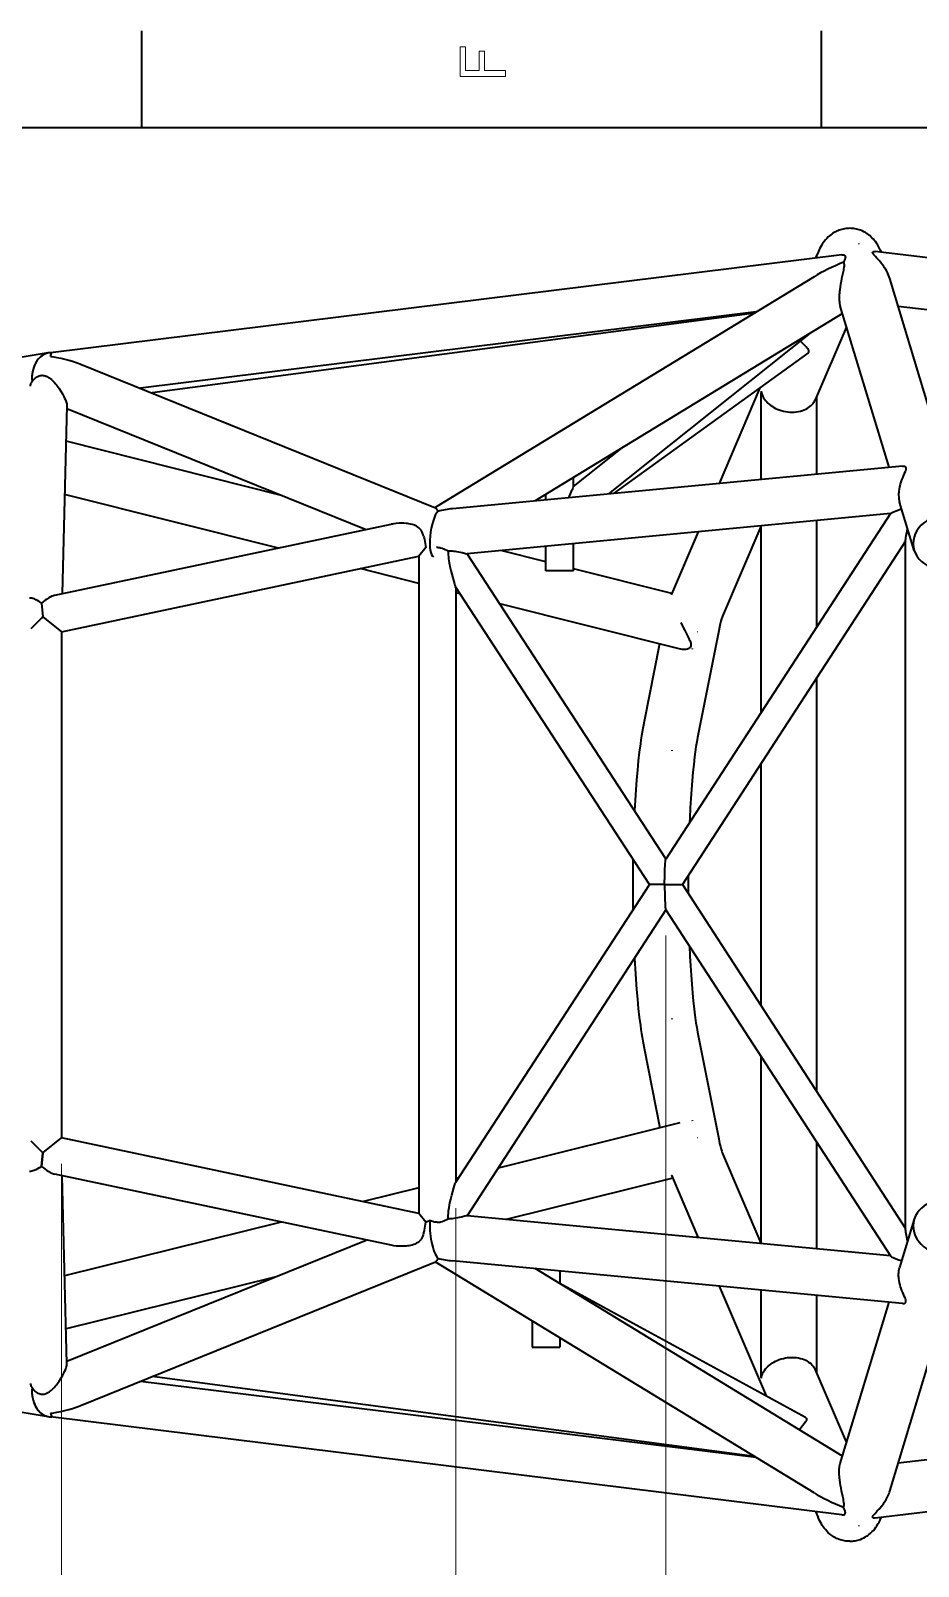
# Model space of a CAD drawing. Extents: x 0 to 420, y 0 to 297.
# Drawn here: x 96.4 to 165, y 175.9 to 294.5 of the extents above; entities that cross this region are included whole.
import ezdxf

# ---------------------------------------------------------------- set-up
doc = ezdxf.new("R2010")
doc.units = 0

msp = doc.modelspace()

# ---------------------------------------------------------------- linework, layer by layer
at = {"color": 7, "lineweight": 35, "ltscale": 0.1875}
for p, q in [((105, 287), (105, 294.5)), ((157.5, 287), (157.5, 294.5))]:
    msp.add_line(p, q, dxfattribs=at)
at = {"color": 7, "lineweight": 35}
for p, q in [((410, 287), (10, 287)), ((159.07869, 277.192841), (97.938202, 269.618469)), ((274.223572, 264.118317), (161.660446, 277.443146)), ((156.941086, 275.497986), (127.662514, 257.656036)), ((152.474213, 272.775909), (104.88327, 266.880127)), ((152.324432, 272.684662), (105.783173, 266.515747)), ((159.132095, 272.650848), (135.37674, 258.174683)), ((100.212349, 268.771545), (127.69416, 257.643219)), ((99.201927, 265.327576), (122.327606, 255.963211)), ((163.7733, 260.871246), (128.987778, 257.567963)), ((98.274734, 250.884827), (124.258881, 256.370972)), ((162.829376, 257.194122), (130.127304, 254.088684)), ((162.831375, 257.197174), (145.480927, 230.505692)), ((164.005493, 255.07164), (146.767532, 228.553192)), ((164.005493, 201.93631), (164.005493, 255.113113)), ((98.782494, 248.071899), (126.39621, 253.902084)), ((126.39621, 253.902084), (126.39621, 203.139755)), ((145.488937, 230.518036), (130.129791, 254.088913)), ((144.21167, 228.553116), (129.23642, 251.534866)), ((129.253342, 251.508881), (129.253342, 205.541626)), ((98.782494, 248.071899), (98.782494, 208.96994)), ((157.115875, 244.472992), (157.115875, 212.599365)), ((144.21167, 228.553116), (129.23642, 205.515564)), ((146.767532, 228.553192), (164.005493, 201.977875)), ((145.489059, 226.586456), (130.126587, 202.953232)), ((145.481049, 226.598816), (162.835251, 199.844299)), ((126.39621, 203.139755), (98.782494, 208.96994)), ((124.258881, 200.670883), (98.274734, 206.157013)), ((162.833252, 199.847366), (130.1241, 202.953461)), ((99.201927, 191.714279), (122.327606, 201.078629)), ((100.212349, 188.270309), (127.69416, 199.398605)), ((156.941086, 181.543869), (127.662514, 199.385788)), ((163.7733, 196.170593), (128.987778, 199.473877)), ((159.132095, 184.391006), (135.376724, 198.867172)), ((156.281265, 187.365524), (137.302933, 197.717529)), ((274.22226, 192.92337), (161.660446, 179.598709)), ((152.474167, 184.26593), (104.883247, 190.161713)), ((152.324448, 184.357162), (105.783081, 190.526108)), ((159.07869, 179.849014), (97.938202, 187.42337))]:
    msp.add_line(p, q, dxfattribs=at)
at = {"color": 7, "lineweight": 35, "ltscale": 0.012198}
msp.add_line((157.242325, 277.390106), (157.050262, 276.941559), dxfattribs=at)
at = {"color": 7, "lineweight": 35, "ltscale": 0.000334}
for p, q in [((157.242325, 277.390106), (157.237106, 277.377808)), ((145.925888, 250.961548), (145.92067, 250.949249)), ((145.925888, 206.080292), (145.92067, 206.09259)), ((157.242325, 179.651718), (157.237106, 179.664017))]:
    msp.add_line(p, q, dxfattribs=at)
at = {"color": 7, "lineweight": 35, "ltscale": 0.365166}
msp.add_line((167.024078, 261.377991), (162.790298, 275.357605), dxfattribs=at)
at = {"color": 7, "lineweight": 35, "ltscale": 0.325258}
msp.add_line((162.729614, 260.772156), (158.958527, 273.223969), dxfattribs=at)
at = {"color": 7, "lineweight": 35, "ltscale": 0.175629}
for p, q in [((170.418869, 272.378418), (163.442429, 273.204254)), ((170.418869, 184.663422), (163.442429, 183.837585))]:
    msp.add_line(p, q, dxfattribs=at)
at = {"color": 7, "lineweight": 35, "ltscale": 0.49826}
msp.add_line((141.078491, 258.716156), (156.6595, 271.144073), dxfattribs=at)
at = {"color": 7, "lineweight": 35, "ltscale": 0.153673}
msp.add_line((159.439896, 271.63446), (157.020309, 265.983765), dxfattribs=at)
at = {"color": 7, "lineweight": 35, "ltscale": 0.415535}
for p, q in [((97.765434, 269.604828), (81.368568, 266.881897)), ((81.368568, 190.159927), (97.765434, 187.436996))]:
    msp.add_line(p, q, dxfattribs=at)
at = {"color": 7, "lineweight": 35, "ltscale": 0.463282}
msp.add_line((141.458237, 258.752197), (156.481445, 269.601715), dxfattribs=at)
at = {"color": 7, "lineweight": 35, "ltscale": 0.200864}
msp.add_line((152.755142, 266.910675), (149.592545, 259.524719), dxfattribs=at)
at = {"color": 7, "lineweight": 35, "ltscale": 0.161711}
msp.add_line((152.83017, 266.300568), (152.83017, 259.832123), dxfattribs=at)
at = {"color": 7, "lineweight": 35, "ltscale": 2.1e-05}
msp.add_line((157.020309, 265.983765), (157.020645, 265.984528), dxfattribs=at)
at = {"color": 7, "lineweight": 35, "ltscale": 0.149196}
msp.add_line((157.115875, 266.20694), (157.115875, 260.239105), dxfattribs=at)
at = {"color": 7, "lineweight": 35, "ltscale": 0.363526}
for p, q in [((99.207489, 265.537994), (98.829086, 251.001877)), ((99.207489, 191.50386), (98.829086, 206.039978))]:
    msp.add_line(p, q, dxfattribs=at)
at = {"color": 7, "lineweight": 35, "ltscale": 0.432061}
msp.add_line((115.896454, 258.567413), (99.135696, 262.781708), dxfattribs=at)
at = {"color": 7, "lineweight": 35, "ltscale": 0.120042}
msp.add_line((138.345062, 259.276886), (142.098877, 262.271057), dxfattribs=at)
at = {"color": 7, "lineweight": 35, "ltscale": 0.017812}
msp.add_line((138.345062, 259.271088), (138.345062, 259.983551), dxfattribs=at)
at = {"color": 7, "lineweight": 35, "ltscale": 0.425754}
msp.add_line((115.545097, 254.531265), (99.029022, 258.684021), dxfattribs=at)
at = {"color": 7, "lineweight": 35, "ltscale": 0.010616}
msp.add_line((136.202194, 258.253082), (136.202194, 258.677734), dxfattribs=at)
at = {"color": 7, "lineweight": 35, "ltscale": 0.097507}
for p, q in [((164.675293, 254.347672), (163.544785, 258.080536)), ((164.675293, 202.694168), (163.544785, 198.961304))]:
    msp.add_line(p, q, dxfattribs=at)
at = {"color": 7, "lineweight": 35, "ltscale": 0.360822}
msp.add_line((152.83017, 256.244629), (152.83017, 241.811737), dxfattribs=at)
at = {"color": 7, "lineweight": 35, "ltscale": 0.206171}
msp.add_line((157.115875, 256.651611), (157.115875, 248.40477), dxfattribs=at)
at = {"color": 7, "lineweight": 35, "ltscale": 0.131181}
msp.add_line((147.991318, 255.785172), (145.925888, 250.961548), dxfattribs=at)
at = {"color": 7, "lineweight": 35, "ltscale": 0.188284}
msp.add_line((152.830154, 256.197968), (149.865631, 249.274612), dxfattribs=at)
at = {"color": 7, "lineweight": 35, "ltscale": 0.021839}
for p, q in [((126.946411, 254.580597), (126.39621, 253.902084)), ((126.946411, 202.461243), (126.39621, 203.139755))]:
    msp.add_line(p, q, dxfattribs=at)
at = {"color": 7, "lineweight": 35, "ltscale": 0.000879}
msp.add_line((128.665863, 254.317261), (128.700974, 254.319092), dxfattribs=at)
at = {"color": 7, "lineweight": 35, "ltscale": 0.089586}
msp.add_line((136.202148, 253.461823), (132.726898, 254.335632), dxfattribs=at)
at = {"color": 7, "lineweight": 35, "ltscale": 0.047488}
msp.add_line((136.202194, 252.766068), (136.202194, 254.665588), dxfattribs=at)
at = {"color": 7, "lineweight": 35, "ltscale": 0.052575}
msp.add_line((138.345062, 252.766068), (138.345062, 254.86908), dxfattribs=at)
at = {"color": 7, "lineweight": 35, "ltscale": 0.116987}
msp.add_line((126.396118, 251.802917), (121.85791, 252.944), dxfattribs=at)
at = {"color": 7, "lineweight": 35, "ltscale": 0.053572}
for p, q in [((138.345062, 252.766068), (136.202194, 252.766068)), ((135.160065, 192.795776), (137.302933, 192.795776))]:
    msp.add_line(p, q, dxfattribs=at)
at = {"color": 7, "lineweight": 35, "ltscale": 0.195973}
msp.add_line((145.947296, 251.011536), (138.344986, 252.923035), dxfattribs=at)
at = {"color": 7, "lineweight": 35, "ltscale": 0.008526}
msp.add_line((129.584015, 251.001358), (129.253265, 251.084534), dxfattribs=at)
at = {"color": 7, "lineweight": 35, "ltscale": 0.004602}
msp.add_line((97.35392, 249.230347), (97.237968, 249.087372), dxfattribs=at)
at = {"color": 7, "lineweight": 35, "ltscale": 0.02626}
for p, q in [((97.252739, 250.275864), (97.35392, 249.230347)), ((97.252739, 206.765976), (97.35392, 207.811493)), ((97.35392, 207.811493), (97.252739, 206.765976))]:
    msp.add_line(p, q, dxfattribs=at)
at = {"color": 7, "lineweight": 35, "ltscale": 0.045981}
for p, q in [((97.35392, 249.230347), (98.782494, 248.071899)), ((97.35392, 207.811493), (98.782494, 208.96994))]:
    msp.add_line(p, q, dxfattribs=at)
at = {"color": 7, "lineweight": 35, "ltscale": 0.357857}
msp.add_line((146.524994, 246.741791), (132.642822, 250.232269), dxfattribs=at)
at = {"color": 7, "lineweight": 35, "ltscale": 0.029005}
msp.add_line((97.232948, 249.111191), (96.406395, 248.297028), dxfattribs=at)
at = {"color": 7, "lineweight": 35, "ltscale": 0.000609}
msp.add_line((97.237968, 249.087372), (97.232948, 249.111191), dxfattribs=at)
at = {"color": 7, "lineweight": 35, "ltscale": 0.200293}
msp.add_line((149.565964, 248.14856), (147.9991, 240.291565), dxfattribs=at)
at = {"color": 7, "lineweight": 35, "ltscale": 0.152889}
msp.add_line((144.992172, 247.127197), (143.796143, 241.12973), dxfattribs=at)
at = {"color": 7, "lineweight": 35, "ltscale": 0.466835}
msp.add_line((152.83017, 237.879959), (152.83017, 219.206543), dxfattribs=at)
at = {"color": 7, "lineweight": 35, "ltscale": 0.029427}
msp.add_line((145.388748, 228.553818), (144.21167, 228.553116), dxfattribs=at)
at = {"color": 7, "lineweight": 35, "ltscale": 0.003877}
msp.add_line((145.388748, 228.553818), (145.388962, 228.708908), dxfattribs=at)
at = {"color": 7, "lineweight": 35, "ltscale": 0.002533}
msp.add_line((145.388748, 228.553818), (145.490067, 228.553772), dxfattribs=at)
at = {"color": 7, "lineweight": 35, "ltscale": 0.031937}
msp.add_line((145.490067, 228.553772), (146.767532, 228.553192), dxfattribs=at)
at = {"color": 7, "lineweight": 13}
for p, q in [((145.490021, 224.598816), (145.490021, 122.618141)), ((98.782494, 206.96994), (98.782494, 102.623039)), ((129.253342, 203.541626), (129.253342, 112.099289))]:
    msp.add_line(p, q, dxfattribs=at)
at = {"color": 7, "lineweight": 35, "ltscale": 0.157395}
msp.add_line((143.796143, 215.912109), (145.027435, 209.737869), dxfattribs=at)
at = {"color": 7, "lineweight": 35, "ltscale": 0.200297}
msp.add_line((147.9991, 216.750275), (149.565994, 208.893127), dxfattribs=at)
at = {"color": 7, "lineweight": 35, "ltscale": 0.361788}
msp.add_line((152.83017, 215.268845), (152.83017, 200.797318), dxfattribs=at)
at = {"color": 7, "lineweight": 35, "ltscale": 0.361959}
msp.add_line((146.566254, 210.1203), (132.515335, 206.628235), dxfattribs=at)
at = {"color": 7, "lineweight": 35, "ltscale": 0.033255}
msp.add_line((96.406235, 208.744965), (97.35392, 207.811493), dxfattribs=at)
at = {"color": 7, "lineweight": 35, "ltscale": 0.000322}
msp.add_line((149.860519, 207.779053), (149.865631, 207.767227), dxfattribs=at)
at = {"color": 7, "lineweight": 35, "ltscale": 0.188285}
msp.add_line((149.865631, 207.767227), (152.83017, 200.843842), dxfattribs=at)
at = {"color": 7, "lineweight": 35, "ltscale": 0.206783}
msp.add_line((157.115875, 208.661667), (157.115875, 200.39035), dxfattribs=at)
at = {"color": 7, "lineweight": 35, "ltscale": 0.005508}
msp.add_line((129.467087, 205.870651), (129.253265, 205.817505), dxfattribs=at)
at = {"color": 7, "lineweight": 35, "ltscale": 0.33137}
msp.add_line((146.019089, 205.862625), (133.155594, 202.665665), dxfattribs=at)
at = {"color": 7, "lineweight": 35, "ltscale": 0.000261}
msp.add_line((145.921616, 206.090317), (145.925705, 206.080704), dxfattribs=at)
at = {"color": 7, "lineweight": 35, "ltscale": 0.131175}
msp.add_line((145.925888, 206.080292), (147.991226, 201.256851), dxfattribs=at)
at = {"color": 7, "lineweight": 35, "ltscale": 9.2e-05}
msp.add_line((145.930038, 206.06131), (145.933548, 206.062378), dxfattribs=at)
at = {"color": 7, "lineweight": 35, "ltscale": 0.110268}
msp.add_line((126.396118, 205.107422), (122.115616, 204.043579), dxfattribs=at)
at = {"color": 7, "lineweight": 35, "ltscale": 0.431038}
msp.add_line((115.762856, 202.464737), (99.030365, 198.306213), dxfattribs=at)
at = {"color": 7, "lineweight": 35, "ltscale": 0.415545}
msp.add_line((115.268066, 198.220078), (99.136986, 194.211029), dxfattribs=at)
at = {"color": 7, "lineweight": 35, "ltscale": 0.024772}
msp.add_line((137.302933, 198.68428), (137.302933, 197.69339), dxfattribs=at)
at = {"color": 7, "lineweight": 35, "ltscale": 0.230755}
msp.add_line((149.592484, 197.517303), (153.225693, 189.032242), dxfattribs=at)
at = {"color": 7, "lineweight": 35, "ltscale": 0.161714}
msp.add_line((152.83017, 197.209824), (152.83017, 190.741272), dxfattribs=at)
at = {"color": 7, "lineweight": 35, "ltscale": 0.149199}
msp.add_line((157.115875, 196.802841), (157.115875, 190.8349), dxfattribs=at)
at = {"color": 7, "lineweight": 35, "ltscale": 0.32526}
msp.add_line((158.958527, 183.817856), (162.72963, 196.269714), dxfattribs=at)
at = {"color": 7, "lineweight": 35, "ltscale": 0.050528}
msp.add_line((135.160065, 194.81691), (135.160065, 192.795776), dxfattribs=at)
at = {"color": 7, "lineweight": 35, "ltscale": 0.365176}
msp.add_line((162.790176, 181.683838), (167.024063, 195.663803), dxfattribs=at)
at = {"color": 7, "lineweight": 35, "ltscale": 0.017883}
msp.add_line((137.302933, 193.511078), (137.302933, 192.795776), dxfattribs=at)
at = {"color": 7, "lineweight": 35, "ltscale": 2e-05}
msp.add_line((157.020645, 191.057312), (157.020309, 191.05806), dxfattribs=at)
at = {"color": 7, "lineweight": 35, "ltscale": 0.153661}
msp.add_line((157.020477, 191.057724), (159.43985, 185.407455), dxfattribs=at)
at = {"color": 7, "lineweight": 35, "ltscale": 2.6e-05}
msp.add_line((162.790482, 181.68483), (162.790176, 181.683838), dxfattribs=at)
at = {"color": 7, "lineweight": 35, "ltscale": 0.0122}
msp.add_line((157.050247, 180.100311), (157.242325, 179.651718), dxfattribs=at)
at = {"color": 7, "lineweight": 13}
msp.add_lwpolyline([(133.083206, 290.966156), (133.083206, 291.43515), (131.474411, 291.43515), (131.474411, 292.907776), (131.055832, 292.907776), (131.055832, 291.43515), (130.006836, 291.43515), (130.006836, 293.245697), (129.583206, 293.245697), (129.583206, 290.966156)], close=True, dxfattribs=at)
at = {"color": 7, "lineweight": 35}
for points in [[(159.688675, 279.235199), (159.584824, 279.23291), (159.481171, 279.226044), (159.37915, 279.214752), (159.277725, 279.199066), (159.174789, 279.178497), (159.072876, 279.153381), (158.974457, 279.124512), (158.877396, 279.091431), (158.776459, 279.052032), (158.679062, 279.008911), (158.584671, 278.962097), (158.496002, 278.913361), (158.398331, 278.853973), (158.307404, 278.792938), (158.220718, 278.729187), (158.140518, 278.664978), (158.037613, 278.574524), (157.918289, 278.45694), (157.811523, 278.338562), (157.720551, 278.226349), (157.639359, 278.11615), (157.566086, 278.007477), (157.49968, 277.900482), (157.425949, 277.771027), (157.359344, 277.643219), (157.270065, 277.453735), (157.242157, 277.389709)], [(162.136719, 277.386688), (162.071442, 277.532959), (161.99971, 277.679901), (161.925613, 277.818085), (161.826889, 277.983429), (161.753265, 278.094604), (161.672272, 278.206421), (161.581299, 278.320526), (161.517792, 278.393677), (161.438278, 278.478699), (161.353424, 278.561951), (161.258698, 278.646667), (161.175812, 278.714478), (161.08902, 278.779541), (160.996872, 278.84259), (160.899582, 278.902863), (160.780975, 278.968292), (160.650757, 279.030701), (160.514328, 279.086212), (160.414444, 279.12088), (160.314209, 279.150787), (160.211044, 279.176636), (160.10643, 279.197906), (160.002792, 279.214172), (159.898438, 279.225861), (159.793671, 279.23288), (159.688675, 279.235199)], [(159.219467, 276.608429), (159.237167, 276.558411), (159.247803, 276.502686), (159.252274, 276.450043), (159.25293, 276.394623), (159.249283, 276.320282), (159.241547, 276.242859), (159.218994, 276.091125), (159.199677, 275.985321), (159.154526, 275.763947), (159.065689, 275.345978), (159.020996, 275.122314), (158.984116, 274.920502), (158.949951, 274.709198), (158.920242, 274.489105), (158.906219, 274.361755), (158.894623, 274.231201), (158.88649, 274.107178), (158.881439, 273.980927), (158.880096, 273.856812), (158.882889, 273.7323), (158.888077, 273.639435), (158.896164, 273.54837), (158.911697, 273.431702), (158.932602, 273.322784), (158.958511, 273.223999)], [(159.07869, 277.192841), (159.135361, 277.196808), (159.188599, 277.194), (159.236938, 277.183929), (159.277939, 277.166656), (159.295547, 277.155212), (159.31102, 277.141937), (159.324234, 277.126831), (159.335129, 277.110016), (159.343658, 277.091492), (159.349854, 277.071411), (159.355362, 277.027008), (159.351486, 276.970398), (159.338531, 276.908997), (159.318329, 276.843628), (159.292618, 276.775269), (159.27005, 276.721069), (159.219467, 276.608429)], [(162.790314, 275.357513), (162.747711, 275.486328), (162.699081, 275.612518), (162.645096, 275.735809), (162.601425, 275.826233), (162.555313, 275.914856), (162.474335, 276.057281), (162.388138, 276.19455), (162.325439, 276.287201), (162.260895, 276.377319), (162.12735, 276.55014), (161.989594, 276.713379), (161.921417, 276.789886), (161.785645, 276.936615), (161.672501, 277.05658), (161.619461, 277.114014), (161.547272, 277.197327), (161.50322, 277.25647), (161.485947, 277.284607), (161.472076, 277.31308), (161.463715, 277.339447), (161.461349, 277.364014), (161.465469, 277.385468), (161.475723, 277.403625), (161.487061, 277.414978), (161.501083, 277.424469), (161.522141, 277.433899), (161.546173, 277.440552), (161.57251, 277.444611), (161.600601, 277.44632), (161.660446, 277.443146)], [(156.4814, 269.601685), (156.509598, 269.627319), (156.528656, 269.656372), (156.538986, 269.688232), (156.541367, 269.713684), (156.539444, 269.740326), (156.533524, 269.768005), (156.523895, 269.796631), (156.494644, 269.856567), (156.447006, 269.929169), (156.385849, 270.006958), (156.321289, 270.080933), (156.273361, 270.132935), (156.16687, 270.243866), (155.886078, 270.527161)], [(97.939507, 269.33432), (97.960312, 269.405945), (97.990952, 269.498566), (98.018608, 269.566071), (98.031776, 269.591797), (98.044418, 269.611755)], [(97.939507, 269.33432), (98.184746, 269.301453), (98.415741, 269.265015), (98.728149, 269.207031), (99.038681, 269.139069), (99.346542, 269.060791), (99.638832, 268.975494), (99.784668, 268.928558), (99.929604, 268.878754), (100.071709, 268.82663), (100.212616, 268.771423)], [(96.388657, 267.046509), (96.394325, 267.119568), (96.407562, 267.188995), (96.428436, 267.252991), (96.456825, 267.309723), (96.485527, 267.34967), (96.518539, 267.382599)], [(96.518539, 267.382599), (96.580521, 267.474731), (96.615257, 267.518738), (96.652489, 267.56131), (96.706009, 267.615601), (96.763626, 267.666504), (96.825127, 267.71347), (96.895531, 267.758972), (96.969902, 267.798431), (97.047752, 267.830872), (97.128105, 267.855347), (97.210503, 267.871185), (97.294022, 267.877747), (97.377655, 267.874847), (97.449219, 267.864868), (97.519531, 267.848328), (97.588158, 267.825806), (97.638382, 267.805359), (97.687454, 267.782196), (97.740776, 267.75351), (97.792725, 267.722137), (97.850952, 267.682983), (97.907494, 267.641083), (98.008934, 267.556702), (98.117943, 267.4534), (98.221878, 267.343536), (98.321533, 267.228271), (98.39389, 267.138733), (98.464447, 267.046722), (98.600677, 266.856049), (98.730545, 266.657379), (98.853271, 266.452087), (98.911522, 266.347351), (98.967216, 266.241577), (99.029282, 266.115234), (99.085732, 265.989136), (99.120316, 265.903595), (99.150551, 265.819977), (99.175087, 265.740967), (99.193329, 265.667023), (99.204613, 265.597809), (99.207489, 265.537994)], [(152.846146, 266.646423), (152.86319, 266.559784), (152.878464, 266.500153), (152.895157, 266.445068), (152.921997, 266.370056), (152.946732, 266.310425), (152.975098, 266.249664), (153.035263, 266.139099), (153.105438, 266.030823), (153.185394, 265.925323), (153.274948, 265.82309), (153.373825, 265.724579), (153.481735, 265.630371), (153.598343, 265.540955), (153.713333, 265.463135), (153.835052, 265.390289), (153.96315, 265.322876), (154.097244, 265.261261), (154.247711, 265.201965), (154.403702, 265.150513), (154.564362, 265.107483), (154.728668, 265.073364), (154.895584, 265.048584), (155.066849, 265.033325), (155.238281, 265.028351), (155.408539, 265.033844), (155.576218, 265.049835), (155.740021, 265.076233), (155.89859, 265.112762), (156.034622, 265.153656), (156.164597, 265.201965), (156.287872, 265.257294), (156.403839, 265.319214), (156.511993, 265.387238), (156.610748, 265.459991), (156.701141, 265.53775), (156.782867, 265.619995), (156.855759, 265.706238), (156.919708, 265.79599), (156.97464, 265.888794), (157.020508, 265.984222)], [(163.7733, 260.871246), (163.830551, 260.873108), (163.88443, 260.867126), (163.91188, 260.860199), (163.937424, 260.850555), (163.956833, 260.840363), (163.974487, 260.828094), (163.989914, 260.813873), (164.003174, 260.797546), (164.013809, 260.779572), (164.022079, 260.759583), (164.027954, 260.737305), (164.03125, 260.713013), (164.030319, 260.658966), (164.024506, 260.619507), (164.01503, 260.577606), (164.000885, 260.528931), (163.963745, 260.425598), (163.909485, 260.294739), (163.849701, 260.156921), (163.787994, 260.012604), (163.729691, 259.868866), (163.674072, 259.720367), (163.626007, 259.578125), (163.582657, 259.432617), (163.540573, 259.265289), (163.506943, 259.095215), (163.48291, 258.923584), (163.474854, 258.837585), (163.469604, 258.75174), (163.467392, 258.610992), (163.473587, 258.47226), (163.488495, 258.336731), (163.512253, 258.205597), (163.544907, 258.080139)], [(137.98082, 258.421967), (138.171646, 258.84317), (138.254349, 259.032471), (138.290543, 259.1185), (138.325531, 259.206696), (138.337601, 259.240784), (138.344193, 259.264221), (138.345062, 259.271088)], [(127.868637, 257.368866), (127.835327, 257.45105), (127.811295, 257.50177), (127.786934, 257.545868), (127.764389, 257.579987), (127.741699, 257.607758), (127.71788, 257.629486), (127.694061, 257.64328)], [(162.831375, 257.197174), (162.834061, 257.200012), (162.846085, 257.208649), (162.866058, 257.220581), (162.924225, 257.25177), (163.085815, 257.329559), (163.279922, 257.414093), (163.48378, 257.494049), (163.590485, 257.532166), (163.699905, 257.568329)], [(126.76828, 255.44072), (126.729057, 255.567154), (126.682266, 255.690308), (126.655502, 255.749939), (126.626221, 255.807846), (126.596718, 255.859665), (126.564819, 255.90947), (126.532021, 255.955048), (126.497017, 255.998383), (126.445839, 256.05368), (126.3908, 256.104401), (126.332329, 256.150543), (126.280777, 256.185791), (126.227402, 256.217926), (126.17186, 256.247406), (126.11499, 256.274017), (125.998833, 256.319336), (125.874825, 256.357086), (125.748711, 256.386841), (125.621254, 256.40979), (125.525116, 256.423157), (125.428696, 256.433563), (125.235565, 256.446472), (125.04081, 256.44989), (124.847206, 256.444458), (124.655464, 256.43045), (124.454903, 256.406006), (124.356201, 256.389893), (124.258881, 256.370972)], [(126.76828, 255.44072), (126.799896, 255.320236), (126.827637, 255.199509), (126.860405, 255.039825), (126.917847, 254.732651), (126.946411, 254.580597)], [(164.005493, 255.113113), (164.007263, 255.146988), (164.018494, 255.237686), (164.031952, 255.3228), (164.064667, 255.507858), (164.096939, 255.680374), (164.164322, 256.03479)], [(127.824776, 254.591827), (127.88501, 254.588333), (127.944916, 254.581726), (128.009369, 254.571289), (128.073013, 254.557785), (128.19249, 254.524551), (128.315964, 254.480698), (128.434616, 254.430893), (128.553009, 254.375046), (128.665848, 254.317276)], [(128.665863, 254.317261), (128.664688, 254.164032), (128.670975, 254.01088), (128.683075, 253.859909), (128.699875, 253.709595), (128.721069, 253.556671), (128.745575, 253.404556), (128.772949, 253.252686), (128.802689, 253.101669), (128.867905, 252.802307), (128.938873, 252.508423), (129.014114, 252.221893), (129.092148, 251.947495), (129.149765, 251.76123), (129.178467, 251.675613), (129.206314, 251.599808), (129.219376, 251.568283), (129.23642, 251.534866)], [(128.700974, 254.319092), (128.792145, 254.32103), (128.883224, 254.319229), (128.980545, 254.31366), (129.077042, 254.30484), (129.194092, 254.290268), (129.30925, 254.272339), (129.458481, 254.244629), (129.602753, 254.213898), (129.755173, 254.178131), (130.014389, 254.112946), (130.107681, 254.091125), (130.123093, 254.08876), (130.127304, 254.088684)], [(97.252724, 250.275925), (97.146996, 250.348526), (97.071854, 250.396637), (96.935425, 250.476334), (96.799683, 250.545074), (96.732338, 250.57489), (96.665565, 250.601379), (96.57766, 250.631073), (96.491562, 250.653732), (96.407875, 250.668533), (96.326103, 250.674622)], [(149.865631, 249.274612), (149.831985, 249.188293), (149.789566, 249.0625), (149.738251, 248.889023), (149.682632, 248.676544), (149.624832, 248.429062), (149.565994, 248.148712)], [(146.633423, 248.776764), (146.741898, 248.562164), (146.947998, 248.165558), (147.131821, 247.81424), (147.2155, 247.649338), (147.298065, 247.476425), (147.334747, 247.39241), (147.359726, 247.330231), (147.381989, 247.268661), (147.407227, 247.183777), (147.416656, 247.141693), (147.423386, 247.099823), (147.426895, 247.058182), (147.426483, 247.0168), (147.421188, 246.975311), (147.409943, 246.934387), (147.390274, 246.892242), (147.361343, 246.852005), (147.322311, 246.814713), (147.273148, 246.781433), (147.240982, 246.764709), (147.206131, 246.749725), (147.163666, 246.734955), (147.118637, 246.72261), (147.028549, 246.705933), (146.945541, 246.698151), (146.860184, 246.696457), (146.748779, 246.702728), (146.636673, 246.717987), (146.524994, 246.741791)], [(143.796127, 241.129654), (143.744629, 240.862228), (143.696396, 240.594208), (143.648193, 240.308182), (143.602936, 240.021667), (143.557785, 239.717148), (143.515335, 239.412247), (143.433441, 238.766876), (143.357208, 238.087036), (143.286713, 237.374268), (143.222031, 236.630661), (143.163284, 235.858597), (143.110626, 235.060532), (143.064209, 234.239136)], [(147.99913, 240.291718), (147.927444, 239.90947), (147.868393, 239.558746), (147.811661, 239.188461), (147.755981, 238.789963), (147.706299, 238.402359), (147.639297, 237.823959), (147.57608, 237.210007), (147.517044, 236.563232), (147.462509, 235.886414), (147.41272, 235.182312), (147.36795, 234.453583), (147.328384, 233.703033), (147.310593, 233.32045)], [(145.388962, 228.708908), (145.393097, 229.142914), (145.402878, 229.569855), (145.41008, 229.772995), (145.419266, 229.969254), (145.430923, 230.156082), (145.445084, 230.317703), (145.460678, 230.433807), (145.468338, 230.470764), (145.476608, 230.497269), (145.480927, 230.505692)], [(145.388748, 228.553818), (145.389908, 228.236282), (145.394318, 227.893356), (145.402344, 227.555725), (145.410233, 227.331055), (145.420563, 227.113831), (145.430206, 226.960098), (145.441986, 226.818542), (145.456467, 226.697296), (145.466705, 226.641098), (145.472275, 226.619843), (145.481049, 226.598816)], [(147.307892, 223.782379), (147.344696, 223.014786), (147.386841, 222.267731), (147.434189, 221.544098), (147.486526, 220.846664), (147.543579, 220.178131), (147.605026, 219.541489), (147.670563, 218.939407), (147.704742, 218.652222), (147.753708, 218.268936), (147.809937, 217.865143), (147.86705, 217.491409), (147.926788, 217.136047), (147.9991, 216.750275)], [(143.061646, 222.852188), (143.108002, 222.024704), (143.160645, 221.220657), (143.219452, 220.44278), (143.284302, 219.693558), (143.355057, 218.975449), (143.431595, 218.290527), (143.51387, 217.640472), (143.556534, 217.33342), (143.601929, 217.026779), (143.647369, 216.738632), (143.695816, 216.450974), (143.744339, 216.181229), (143.796143, 215.912109)], [(149.566025, 208.89299), (149.639374, 208.547958), (149.696747, 208.309021), (149.751465, 208.106049), (149.803909, 207.934967), (149.845062, 207.818359), (149.865631, 207.767227)], [(97.252724, 206.765915), (97.146996, 206.693314), (97.071854, 206.645203), (96.935425, 206.565506), (96.799683, 206.496765), (96.732338, 206.466949), (96.665565, 206.44046), (96.57766, 206.410767), (96.491562, 206.388107), (96.407875, 206.373306), (96.326103, 206.367218)], [(128.665985, 202.72464), (128.664169, 202.825974), (128.665863, 202.927322), (128.670578, 203.028549), (128.677933, 203.129562), (128.699127, 203.330704), (128.716904, 203.4617), (128.737152, 203.592072), (128.767975, 203.767868), (128.802048, 203.942642), (128.867172, 204.242493), (128.93811, 204.537064), (129.013351, 204.824432), (129.091446, 205.099777), (129.149185, 205.286942), (129.177902, 205.37294), (129.206039, 205.449814), (129.219223, 205.48172), (129.23642, 205.515564)], [(145.930908, 205.943604), (145.946457, 205.905396), (145.966843, 205.880692), (145.991058, 205.867523), (146.018219, 205.864365)], [(130.1241, 202.953461), (130.118118, 202.953201), (130.094406, 202.94899), (130.056763, 202.940399), (129.95076, 202.913849), (129.770554, 202.868454), (129.670761, 202.844467), (129.512741, 202.809189), (129.379837, 202.782761), (129.243301, 202.759445), (129.108719, 202.741043), (128.971939, 202.727921), (128.819244, 202.721207), (128.742569, 202.721527), (128.665985, 202.72464)], [(126.76828, 201.60112), (126.799896, 201.721588), (126.827637, 201.842316), (126.860405, 202.001984), (126.917831, 202.309128), (126.946396, 202.461182)], [(127.263443, 202.580536), (127.158012, 202.528366), (127.103867, 202.506073), (127.049683, 202.487152), (126.997772, 202.472397), (126.946411, 202.461243)], [(127.824776, 202.450012), (127.745522, 202.450455), (127.666763, 202.456696), (127.589058, 202.468674), (127.531708, 202.481232), (127.475311, 202.496613), (127.36586, 202.534958), (127.263443, 202.580536)], [(127.824776, 202.450012), (127.885025, 202.453506), (127.944946, 202.460114), (128.009415, 202.470551), (128.073074, 202.48407), (128.192535, 202.517303), (128.316071, 202.561188), (128.434784, 202.611023), (128.553131, 202.666855), (128.66597, 202.724625)], [(164.164978, 201.009521), (164.084473, 201.43425), (164.037521, 201.6931), (164.018494, 201.811539), (164.007263, 201.902359), (164.005493, 201.93631)], [(126.76828, 201.60112), (126.729057, 201.474686), (126.682266, 201.351532), (126.655502, 201.291901), (126.626221, 201.233994), (126.596718, 201.182175), (126.564819, 201.13237), (126.532021, 201.086792), (126.497017, 201.043457), (126.445839, 200.988174), (126.3908, 200.937439), (126.332329, 200.891312), (126.280777, 200.856049), (126.227402, 200.823914), (126.17186, 200.794434), (126.11499, 200.767807), (125.998833, 200.722519), (125.874825, 200.684753), (125.748711, 200.655014), (125.621254, 200.63205), (125.525116, 200.618683), (125.428696, 200.608276), (125.235565, 200.595383), (125.04081, 200.591949), (124.847206, 200.597382), (124.655464, 200.611389), (124.454903, 200.635834), (124.356201, 200.651962), (124.258881, 200.670883)], [(127.868637, 199.672958), (127.835327, 199.590775), (127.811295, 199.54007), (127.786934, 199.495987), (127.764389, 199.461853), (127.741699, 199.434097), (127.71788, 199.412354), (127.694061, 199.398575)], [(162.835251, 199.844299), (162.837921, 199.841461), (162.849884, 199.83287), (162.86972, 199.820969), (162.927612, 199.789902), (163.088348, 199.712418), (163.281723, 199.628052), (163.484772, 199.548264), (163.591064, 199.510208), (163.700073, 199.474075)], [(163.7733, 196.170593), (163.830551, 196.168732), (163.88443, 196.174713), (163.91188, 196.181625), (163.937424, 196.191299), (163.956833, 196.201492), (163.974487, 196.213745), (163.989914, 196.227966), (164.003174, 196.244293), (164.013809, 196.262268), (164.022079, 196.282257), (164.027954, 196.30455), (164.03125, 196.328827), (164.030319, 196.382874), (164.024506, 196.422333), (164.01503, 196.464233), (164.000885, 196.512894), (163.963745, 196.616226), (163.909485, 196.747116), (163.849701, 196.884933), (163.787994, 197.029236), (163.729691, 197.172974), (163.674072, 197.321487), (163.626007, 197.46373), (163.582657, 197.609222), (163.540573, 197.77655), (163.506943, 197.946625), (163.48291, 198.118271), (163.474854, 198.204254), (163.469604, 198.2901), (163.467392, 198.430847), (163.473587, 198.56958), (163.488495, 198.705124), (163.512253, 198.836258), (163.544907, 198.9617)], [(96.518539, 189.659256), (96.580521, 189.567108), (96.615257, 189.523102), (96.652489, 189.48053), (96.706009, 189.426224), (96.763626, 189.375336), (96.825127, 189.328384), (96.895531, 189.282867), (96.969902, 189.243423), (97.047752, 189.210953), (97.128105, 189.186493), (97.210503, 189.17067), (97.294022, 189.164078), (97.377655, 189.166977), (97.449219, 189.176971), (97.519531, 189.193512), (97.588158, 189.216049), (97.638382, 189.236481), (97.687454, 189.259644), (97.740776, 189.288315), (97.792725, 189.319702), (97.850952, 189.358841), (97.907494, 189.400742), (98.008934, 189.485153), (98.117943, 189.588425), (98.221878, 189.698303), (98.321533, 189.813568), (98.39389, 189.903122), (98.464447, 189.995102), (98.600677, 190.185791), (98.730545, 190.384476), (98.853271, 190.589752), (98.911522, 190.694489), (98.967216, 190.800278), (99.029282, 190.926605), (99.085732, 191.052704), (99.120316, 191.13826), (99.150551, 191.221848), (99.175087, 191.300873), (99.193329, 191.374802), (99.204613, 191.444031), (99.207489, 191.50386)], [(152.846146, 190.395432), (152.86319, 190.482056), (152.878464, 190.541672), (152.895157, 190.596771), (152.921997, 190.671783), (152.946732, 190.73143), (152.975098, 190.792191), (153.035263, 190.902756), (153.105438, 191.011017), (153.18541, 191.116516), (153.274948, 191.218765), (153.373825, 191.317261), (153.481735, 191.411484), (153.598343, 191.5009), (153.713333, 191.578705), (153.835052, 191.651535), (153.96315, 191.718979), (154.097244, 191.780579), (154.247711, 191.83989), (154.403717, 191.891327), (154.564362, 191.934341), (154.728668, 191.968475), (154.895599, 191.993256), (155.066849, 192.00853), (155.238281, 192.013489), (155.408539, 192.007996), (155.576248, 191.991989), (155.740036, 191.965607), (155.898605, 191.929062), (156.034622, 191.888184), (156.164597, 191.83989), (156.287872, 191.784546), (156.403839, 191.722626), (156.511993, 191.654587), (156.610748, 191.581833), (156.701141, 191.504089), (156.782867, 191.421844), (156.855759, 191.335602), (156.919708, 191.24585), (156.97464, 191.153046), (157.020508, 191.057632)], [(96.388657, 189.995346), (96.394325, 189.922256), (96.407562, 189.852859), (96.428436, 189.788849), (96.456825, 189.732132), (96.485527, 189.692169), (96.518539, 189.659256)], [(97.939507, 187.70752), (98.184746, 187.740372), (98.415741, 187.77684), (98.728149, 187.834824), (99.038681, 187.902786), (99.346542, 187.981049), (99.638832, 188.06633), (99.784668, 188.113281), (99.929604, 188.163086), (100.071709, 188.21521), (100.212616, 188.270416)], [(97.939507, 187.70752), (97.960312, 187.63588), (97.990952, 187.543274), (98.018608, 187.475754), (98.031776, 187.450058), (98.044418, 187.430069)], [(156.281219, 187.365555), (156.300125, 187.353683), (156.316254, 187.340332), (156.32962, 187.325623), (156.340302, 187.309647), (156.353851, 187.274399), (156.357681, 187.235367), (156.355316, 187.207565), (156.349335, 187.178497), (156.339996, 187.148254), (156.327606, 187.116898), (156.308182, 187.076263), (156.284637, 187.03389), (156.22644, 186.943771), (156.174149, 186.871445), (156.049896, 186.713242), (155.973602, 186.6203), (155.805542, 186.418167)], [(159.219467, 180.433411), (159.237167, 180.483414), (159.247803, 180.539169), (159.252274, 180.591782), (159.25293, 180.647202), (159.249283, 180.721558), (159.241547, 180.798981), (159.218994, 180.950714), (159.199677, 181.056503), (159.154526, 181.277893), (159.065689, 181.695847), (159.020996, 181.91951), (158.984116, 182.121323), (158.949951, 182.332657), (158.920242, 182.552719), (158.906219, 182.680084), (158.894623, 182.810638), (158.88649, 182.934662), (158.881439, 183.060913), (158.880096, 183.185028), (158.882889, 183.30954), (158.888077, 183.402405), (158.896164, 183.493454), (158.911697, 183.610123), (158.932602, 183.71904), (158.958511, 183.817856)], [(161.660446, 179.598709), (161.623169, 179.595749), (161.587479, 179.596024), (161.561142, 179.598633), (161.536636, 179.603531), (161.511612, 179.612122), (161.49057, 179.62413), (161.473038, 179.64183), (161.46315, 179.664124), (161.461823, 179.690811), (161.469254, 179.72142), (161.47937, 179.744797), (161.493073, 179.769455), (161.514786, 179.802124), (161.569061, 179.870728), (161.647934, 179.958878), (161.824249, 180.146378), (161.958542, 180.29332), (162.025558, 180.369888), (162.161026, 180.533768), (162.29184, 180.707108), (162.354843, 180.797409), (162.415924, 180.890152), (162.504166, 181.035294), (162.586395, 181.185989), (162.661545, 181.342087), (162.728409, 181.503311), (162.76091, 181.593185), (162.790314, 181.684326)], [(159.07869, 179.849014), (159.135361, 179.845047), (159.188599, 179.847839), (159.236938, 179.857895), (159.277939, 179.875198), (159.295547, 179.886627), (159.31102, 179.899918), (159.324234, 179.914993), (159.335129, 179.931839), (159.343658, 179.950333), (159.349854, 179.970413), (159.355362, 180.014832), (159.351486, 180.071442), (159.338531, 180.132858), (159.318329, 180.198196), (159.292618, 180.266571), (159.27005, 180.320786), (159.219467, 180.433426)], [(159.688675, 177.806641), (159.584824, 177.808929), (159.481171, 177.815811), (159.37915, 177.827072), (159.277725, 177.842758), (159.174789, 177.863358), (159.072876, 177.888474), (158.974457, 177.917343), (158.877396, 177.950394), (158.776459, 177.989807), (158.679062, 178.032913), (158.584671, 178.079727), (158.496002, 178.128464), (158.398331, 178.187851), (158.307404, 178.248886), (158.220718, 178.312637), (158.140518, 178.376862), (158.037613, 178.467316), (157.918289, 178.584915), (157.811523, 178.703293), (157.720551, 178.815506), (157.639359, 178.92569), (157.566086, 179.034363), (157.49968, 179.141342), (157.425949, 179.270828), (157.359344, 179.398605), (157.270065, 179.588089), (157.242157, 179.65213)], [(159.688675, 177.806641), (159.793671, 177.808975), (159.898438, 177.815979), (160.002792, 177.827652), (160.106522, 177.843948), (160.211044, 177.865204), (160.314346, 177.891098), (160.414444, 177.920944), (160.514481, 177.955673), (160.651031, 178.011261), (160.781265, 178.0737), (160.899857, 178.139114), (160.997147, 178.199417), (161.089142, 178.26236), (161.176285, 178.327713), (161.258743, 178.395187), (161.353958, 178.480347), (161.438431, 178.563263), (161.518326, 178.648758), (161.628189, 178.778702), (161.714005, 178.891739), (161.790909, 179.002884), (161.893021, 179.166946), (161.959808, 179.28598), (162.036499, 179.435577), (162.104813, 179.582047), (162.136734, 179.655151)]]:
    msp.add_lwpolyline(points, dxfattribs=at)
at = {"color": 7, "lineweight": 13}
for centre, radius, start, end in [((160.436264, 275.765076), 2.282442, 90.001369, 92.449383), ((147.967285, 250.255615), 2.198521, 268.136046, 269.999424), ((147.60083, 249.227402), 2.488056, 266.859292, 269.996774), ((146.033936, 241.370255), 2.488056, 266.859292, 269.996774), ((146.033936, 215.671585), 2.488056, 90.003226, 93.140708), ((147.60083, 207.814438), 2.488056, 90.003226, 93.140708), ((147.967285, 206.786224), 2.198521, 90.000576, 91.863954), ((160.436264, 181.276764), 2.282442, 267.550617, 269.998631)]:
    msp.add_arc(centre, radius, start, end, dxfattribs=at)
at = {"color": 7, "lineweight": 35}
for centre, radius, start, end in [((97.929375, 268.629211), 0.989286, 83.323322, 99.523629), ((156.605057, 266.299408), 3.774892, 174.725747, 179.982492), ((127.790947, 253.504105), 1.088234, 88.218757, 91.40668), ((261.727142, 228.520859), 118.805527, 179.041934, 180.92998), ((262.213135, 228.520905), 115.005817, 179.645081, 180.323241), ((145.922882, 206.088837), 0.028439, 263.638059, 284.558013), ((156.605057, 190.742416), 3.774892, 180.017508, 185.274253), ((97.929375, 188.412628), 0.989286, 260.476371, 276.676678)]:
    msp.add_arc(centre, radius, start, end, dxfattribs=at)
for centre, major_axis, ratio, start_param, end_param in [((160.487686, 275.568024), (-5.051575, -1.760086), 0.265078, 4.8729615023, 5.3944346874), ((97.837494, 267.806641), (0.199646, 1.805954), 0.732364, 6.277675186, 8.1710028948), ((97.837494, 267.806641), (0.199646, 1.805954), 0.732363, 0.2035121353, 1.8877908064), ((127.817749, 255.645432), (-3.512085, -1.174545), 0.442747, 4.2295589597, 4.5510496024), ((127.824776, 255.663773), (0.265015, 1.814468), 0.288726, 0.3935049394, 3.0711393396), ((127.824776, 255.663773), (0.265015, 1.814468), 0.288726, 0.3935833126, 3.0710823469), ((166.726166, 254.968796), (-2.050873, -0.621109), 0.920791, 4.0552586657, 7.1968513193), ((97.353813, 249.230103), (1.325378, 1.591782), 0.385987, 0.4546659297, 1.2059772952), ((146.364594, 250.089279), (-0.418274, 0.905258), 0.261164, 0.0361499185, 0.2983243758), ((97.353813, 207.811737), (-1.325378, 1.591782), 0.385987, 1.9356153584, 2.6869267239), ((166.726166, 202.073044), (-2.050873, 0.621109), 0.920791, 5.369519295, 8.5111119486), ((127.824776, 201.378067), (-0.265015, 1.814468), 0.288727, 0.8049642825, 2.7480079011), ((127.824776, 201.378067), (-0.265015, 1.814468), 0.288726, 0.8050576263, 2.7480875162), ((127.817749, 201.396408), (-3.512085, 1.174545), 0.442747, 1.7321357048, 2.0536263475), ((97.837494, 189.235199), (-0.199646, 1.805954), 0.732364, 1.253775066, 3.1471027748), ((97.837494, 189.235199), (-0.199646, 1.805954), 0.732363, 1.2538018472, 2.9380805183), ((160.487686, 181.473831), (-5.051575, 1.760086), 0.265078, 0.8887506197, 1.4102238049)]:
    msp.add_ellipse(centre, major_axis=major_axis, ratio=ratio, start_param=start_param, end_param=end_param, dxfattribs=at)

doc.saveas('drawing.dxf')
